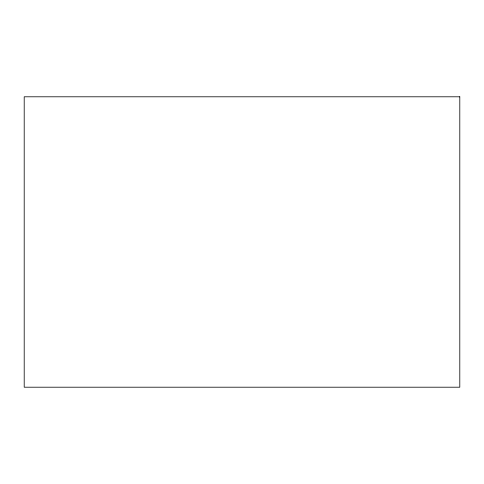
<?xml version="1.0" encoding="UTF-8"?>
<svg xmlns="http://www.w3.org/2000/svg" width="484" height="484" viewBox="0 0 484 484"><rect width="100%" height="100%" fill="white"/><g stroke="black" fill="none" stroke-linecap="round" stroke-linejoin="round"><path stroke-width="0.73" d="M459.8 96.8L24.2 96.8L24.2 387.2L459.8 387.2L459.8 96.8"/></g></svg>
